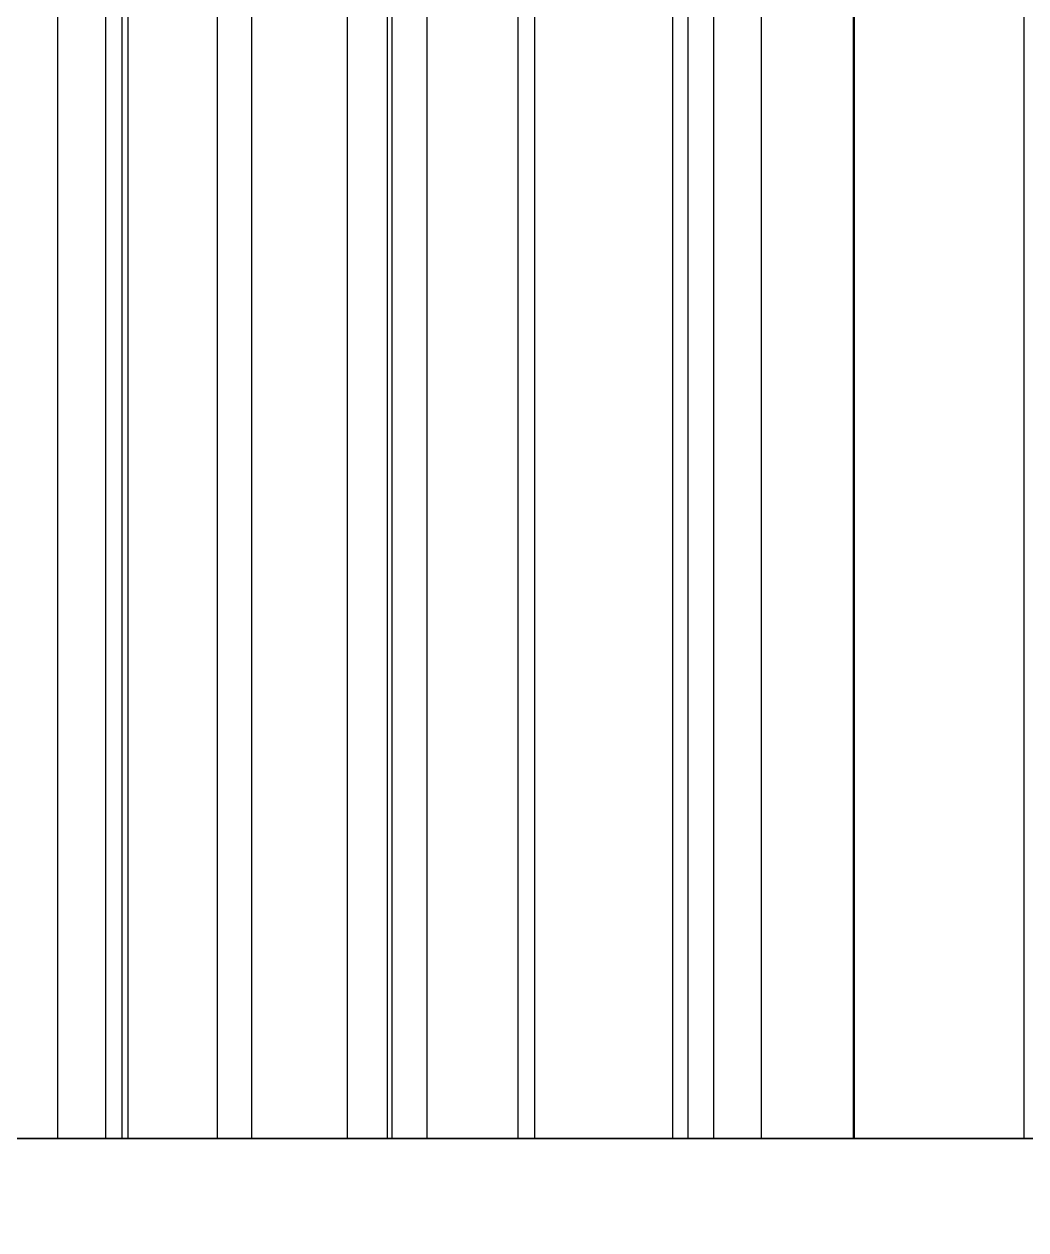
# Model space of a CAD drawing. Extents: x -60 to 60, y -153 to -30.
# Drawn here: x -55.225 to -53.357, y -90.171 to -87.921 of the extents above; entities that cross this region are included whole.
import ezdxf

# ---------------------------------------------------------------- set-up
doc = ezdxf.new("R2010")
doc.units = 0
doc.layers.add('Cut051006', color=7, linetype='CONTINUOUS')

msp = doc.modelspace()

# ---------------------------------------------------------------- linework, layer by layer
at = {"layer": 'Cut051006'}
for p, q in [((-55.1633, -87, 71.8428), (-55.1633, -90, 71.8428)), ((-55.1633, -87, 71.8428), (-55.1633, -90, 71.8428)), ((-55.1633, -87, 42.8069), (-55.1633, -90, 42.8069)), ((-55.1633, -87, 42.8069), (-55.1633, -90, 42.8069)), ((-55.0738, -87, 71.6653), (-55.0738, -90, 71.6653)), ((-55.0738, -87, 71.6653), (-55.0738, -90, 71.6653)), ((-55.0738, -87, 42.9844), (-55.0738, -90, 42.9844)), ((-55.0738, -87, 42.9844), (-55.0738, -90, 42.9844)), ((-55.0429, -87, 70.5344), (-55.0429, -90, 70.5344)), ((-55.0429, -87, 70.5344), (-55.0429, -90, 70.5344)), ((-55.0429, -87, 44.1153), (-55.0429, -90, 44.1153)), ((-55.0429, -87, 44.1153), (-55.0429, -90, 44.1153)), ((-55.0318, -87, 72.3336), (-55.0318, -90, 72.3336)), ((-55.0318, -87, 72.3336), (-55.0318, -90, 72.3336)), ((-55.0318, -87, 42.3161), (-55.0318, -90, 42.3161)), ((-55.0318, -87, 42.3161), (-55.0318, -90, 42.3161)), ((-54.8656, -87, 72.4426), (-54.8656, -90, 72.4426)), ((-54.8656, -87, 72.4426), (-54.8656, -90, 72.4426)), ((-54.8656, -87, 42.2071), (-54.8656, -90, 42.2071)), ((-54.8656, -87, 42.2071), (-54.8656, -90, 42.2071)), ((-54.8015, -87, 71.5025), (-54.8015, -90, 71.5025)), ((-54.8015, -87, 71.5025), (-54.8015, -90, 71.5025)), ((-54.8015, -87, 43.1471), (-54.8015, -90, 43.1471)), ((-54.8015, -87, 43.1471), (-54.8015, -90, 43.1471)), ((-54.6231, -87, 73.7591), (-54.6231, -90, 73.7591)), ((-54.6231, -87, 73.7591), (-54.6231, -90, 73.7591)), ((-54.6231, -87, 40.8906), (-54.6231, -90, 40.8906)), ((-54.6231, -87, 40.8906), (-54.6231, -90, 40.8906)), ((-54.5484, -87, 72.4474), (-54.5484, -90, 72.4474)), ((-54.5484, -87, 72.4474), (-54.5484, -90, 72.4474)), ((-54.5484, -87, 42.2023), (-54.5484, -90, 42.2023)), ((-54.5484, -87, 42.2023), (-54.5484, -90, 42.2023)), ((-54.5398, -87, 73.5786), (-54.5398, -90, 73.5786)), ((-54.5398, -87, 73.5786), (-54.5398, -90, 73.5786)), ((-54.5398, -87, 41.0711), (-54.5398, -90, 41.0711)), ((-54.5398, -87, 41.0711), (-54.5398, -90, 41.0711)), ((-54.4745, -87, 74.245), (-54.4745, -90, 74.245)), ((-54.4745, -87, 74.245), (-54.4745, -90, 74.245)), ((-54.4745, -87, 40.4046), (-54.4745, -90, 40.4046)), ((-54.4745, -87, 40.4046), (-54.4745, -90, 40.4046)), ((-54.3045, -87, 74.3481), (-54.3045, -90, 74.3481)), ((-54.3045, -87, 74.3481), (-54.3045, -90, 74.3481)), ((-54.3045, -87, 40.3015), (-54.3045, -90, 40.3015)), ((-54.3045, -87, 40.3015), (-54.3045, -90, 40.3015)), ((-54.2733, -87, 73.4065), (-54.2733, -90, 73.4065)), ((-54.2733, -87, 73.4065), (-54.2733, -90, 73.4065)), ((-54.2733, -87, 41.2432), (-54.2733, -90, 41.2432)), ((-54.2733, -87, 41.2432), (-54.2733, -90, 41.2432)), ((-54.0162, -87, 75.6554), (-54.0162, -90, 75.6554)), ((-54.0162, -87, 75.6554), (-54.0162, -90, 75.6554)), ((-54.0162, -87, 38.9943), (-54.0162, -90, 38.9943)), ((-54.0162, -87, 38.9943), (-54.0162, -90, 38.9943)), ((-53.9874, -87, 74.3418), (-53.9874, -90, 74.3418)), ((-53.9874, -87, 74.3418), (-53.9874, -90, 74.3418)), ((-53.9874, -87, 40.3078), (-53.9874, -90, 40.3078)), ((-53.9874, -87, 40.3078), (-53.9874, -90, 40.3078)), ((-53.9393, -87, 75.4721), (-53.9393, -90, 75.4721)), ((-53.9393, -87, 75.4721), (-53.9393, -90, 75.4721)), ((-53.9393, -87, 39.1776), (-53.9393, -90, 39.1776)), ((-53.9393, -87, 39.1776), (-53.9393, -90, 39.1776)), ((-53.8508, -87, 76.1359), (-53.8508, -90, 76.1359)), ((-53.8508, -87, 76.1359), (-53.8508, -90, 76.1359)), ((-53.8508, -87, 38.5138), (-53.8508, -90, 38.5138)), ((-53.8508, -87, 38.5138), (-53.8508, -90, 38.5138)), ((-53.679, -87, 75.2908), (-53.679, -90, 75.2908)), ((-53.679, -87, 75.2908), (-53.679, -90, 75.2908)), ((-53.679, -87, 39.3589), (-53.679, -90, 39.3589)), ((-53.679, -87, 39.3589), (-53.679, -90, 39.3589)), ((-53.6773, -87, 76.233), (-53.6773, -90, 76.233)), ((-53.6773, -87, 76.233), (-53.6773, -90, 76.233)), ((-53.6773, -87, 38.4167), (-53.6773, -90, 38.4167)), ((-53.6773, -87, 38.4167), (-53.6773, -90, 38.4167)), ((-53.3606, -87, 76.2156), (-53.3606, -90, 76.2156)), ((-53.3606, -87, 76.2156), (-53.3606, -90, 76.2156)), ((-53.3606, -87, 38.4341), (-53.3606, -90, 38.4341)), ((-53.3606, -87, 38.4341), (-53.3606, -90, 38.4341))]:
    msp.add_line(p, q, dxfattribs=at)
for centre in [(0, -90), (0, -90), (0, -93), (0, -93)]:
    msp.add_circle(centre, 60, dxfattribs=at)
for points, degree, knots in [([(-55.2629, -90, 69.5814), (-55.1976, -90, 69.5306), (-55.1334, -90, 69.4558), (-55.0926, -90, 69.3582), (-55.0514, -90, 69.2614), (-55.037, -90, 69.142), (-55.0617, -90, 69.0286), (-55.0853, -90, 68.9149), (-55.147, -90, 68.8116), (-55.224, -90, 68.74), (-55.3009, -90, 68.6674), (-55.39, -90, 68.6252), (-55.4704, -90, 68.6054)], 3, [0, 0, 0, 0, 0.558599, 0.558599, 0.558599, 1.1172, 1.1172, 1.1172, 1.6758, 1.6758, 1.6758, 2.2344, 2.2344, 2.2344, 2.2344]), ([(-55.4704, -90, 46.0443), (-55.39, -90, 46.0244), (-55.3009, -90, 45.9823), (-55.224, -90, 45.9097), (-55.147, -90, 45.8381), (-55.0853, -90, 45.7347), (-55.0617, -90, 45.6211), (-55.037, -90, 45.5077), (-55.0514, -90, 45.3882), (-55.0926, -90, 45.2915), (-55.1334, -90, 45.1939), (-55.1976, -90, 45.1191), (-55.2629, -90, 45.0683)], 3, [0, 0, 0, 0, 0.558599, 0.558599, 0.558599, 1.1172, 1.1172, 1.1172, 1.6758, 1.6758, 1.6758, 2.2344, 2.2344, 2.2344, 2.2344]), ([(-55.2629, -90, 69.5814), (-55.1976, -90, 69.5306), (-55.1334, -90, 69.4558), (-55.0926, -90, 69.3582), (-55.0514, -90, 69.2614), (-55.037, -90, 69.142), (-55.0617, -90, 69.0286), (-55.0853, -90, 68.9149), (-55.147, -90, 68.8116), (-55.224, -90, 68.74), (-55.3009, -90, 68.6674), (-55.39, -90, 68.6252), (-55.4704, -90, 68.6054)], 3, [0, 0, 0, 0, 0.558599, 0.558599, 0.558599, 1.1172, 1.1172, 1.1172, 1.6758, 1.6758, 1.6758, 2.2344, 2.2344, 2.2344, 2.2344]), ([(-55.4704, -90, 46.0443), (-55.39, -90, 46.0244), (-55.3009, -90, 45.9823), (-55.224, -90, 45.9097), (-55.147, -90, 45.8381), (-55.0853, -90, 45.7347), (-55.0617, -90, 45.6211), (-55.037, -90, 45.5077), (-55.0514, -90, 45.3882), (-55.0926, -90, 45.2915), (-55.1334, -90, 45.1939), (-55.1976, -90, 45.1191), (-55.2629, -90, 45.0683)], 3, [0, 0, 0, 0, 0.558599, 0.558599, 0.558599, 1.1172, 1.1172, 1.1172, 1.6758, 1.6758, 1.6758, 2.2344, 2.2344, 2.2344, 2.2344]), ([(-55.1633, -90, 71.8428), (-55.1774, -90, 71.7915), (-55.1522, -90, 71.7371), (-55.1234, -90, 71.6844), (-55.0738, -90, 71.6653)], 2, [0, 0, 0, 0.724386, 0.724386, 1.44877, 1.44877, 1.44877]), ([(-55.0738, -90, 42.9844), (-55.1234, -90, 42.9652), (-55.1522, -90, 42.9126), (-55.1774, -90, 42.8582), (-55.1633, -90, 42.8069)], 2, [0, 0, 0, 0.724386, 0.724386, 1.44877, 1.44877, 1.44877]), ([(-55.1633, -90, 71.8428), (-55.1774, -90, 71.7915), (-55.1522, -90, 71.7371), (-55.1234, -90, 71.6844), (-55.0738, -90, 71.6653)], 2, [0, 0, 0, 0.724386, 0.724386, 1.44877, 1.44877, 1.44877]), ([(-55.0738, -90, 42.9844), (-55.1234, -90, 42.9652), (-55.1522, -90, 42.9126), (-55.1774, -90, 42.8582), (-55.1633, -90, 42.8069)], 2, [0, 0, 0, 0.724386, 0.724386, 1.44877, 1.44877, 1.44877]), ([(-54.8015, -90, 71.5025), (-54.738, -90, 71.4495), (-54.6764, -90, 71.3726), (-54.639, -90, 71.2736), (-54.6013, -90, 71.1754), (-54.5911, -90, 71.0555), (-54.6197, -90, 70.9431), (-54.6472, -90, 70.8303), (-54.7125, -90, 70.7292), (-54.7919, -90, 70.6603), (-54.8714, -90, 70.5905), (-54.9619, -90, 70.5514), (-55.0429, -90, 70.5344)], 3, [0, 0, 0, 0, 0.558599, 0.558599, 0.558599, 1.1172, 1.1172, 1.1172, 1.6758, 1.6758, 1.6758, 2.2344, 2.2344, 2.2344, 2.2344]), ([(-55.0429, -90, 44.1153), (-54.9619, -90, 44.0982), (-54.8714, -90, 44.0592), (-54.7919, -90, 43.9894), (-54.7125, -90, 43.9205), (-54.6472, -90, 43.8194), (-54.6197, -90, 43.7066), (-54.5911, -90, 43.5942), (-54.6013, -90, 43.4742), (-54.639, -90, 43.3761), (-54.6764, -90, 43.2771), (-54.738, -90, 43.2002), (-54.8015, -90, 43.1471)], 3, [0, 0, 0, 0, 0.558599, 0.558599, 0.558599, 1.1172, 1.1172, 1.1172, 1.6758, 1.6758, 1.6758, 2.2344, 2.2344, 2.2344, 2.2344]), ([(-54.8015, -90, 71.5025), (-54.738, -90, 71.4495), (-54.6764, -90, 71.3726), (-54.639, -90, 71.2736), (-54.6013, -90, 71.1754), (-54.5911, -90, 71.0555), (-54.6197, -90, 70.9431), (-54.6472, -90, 70.8303), (-54.7125, -90, 70.7292), (-54.7919, -90, 70.6603), (-54.8714, -90, 70.5905), (-54.9619, -90, 70.5514), (-55.0429, -90, 70.5344)], 3, [0, 0, 0, 0, 0.558599, 0.558599, 0.558599, 1.1172, 1.1172, 1.1172, 1.6758, 1.6758, 1.6758, 2.2344, 2.2344, 2.2344, 2.2344]), ([(-55.0429, -90, 44.1153), (-54.9619, -90, 44.0982), (-54.8714, -90, 44.0592), (-54.7919, -90, 43.9894), (-54.7125, -90, 43.9205), (-54.6472, -90, 43.8194), (-54.6197, -90, 43.7066), (-54.5911, -90, 43.5942), (-54.6013, -90, 43.4742), (-54.639, -90, 43.3761), (-54.6764, -90, 43.2771), (-54.738, -90, 43.2002), (-54.8015, -90, 43.1471)], 3, [0, 0, 0, 0, 0.558599, 0.558599, 0.558599, 1.1172, 1.1172, 1.1172, 1.6758, 1.6758, 1.6758, 2.2344, 2.2344, 2.2344, 2.2344]), ([(-54.8656, -90, 72.4426), (-54.9181, -90, 72.4508), (-54.9693, -90, 72.4196), (-55.0184, -90, 72.385), (-55.0318, -90, 72.3336)], 2, [0, 0, 0, 0.724386, 0.724386, 1.44877, 1.44877, 1.44877]), ([(-55.0318, -90, 42.3161), (-55.0184, -90, 42.2646), (-54.9693, -90, 42.2301), (-54.9181, -90, 42.1989), (-54.8656, -90, 42.2071)], 2, [0, 0, 0, 0.724386, 0.724386, 1.44877, 1.44877, 1.44877]), ([(-54.8656, -90, 72.4426), (-54.9181, -90, 72.4508), (-54.9693, -90, 72.4196), (-55.0184, -90, 72.385), (-55.0318, -90, 72.3336)], 2, [0, 0, 0, 0.724386, 0.724386, 1.44877, 1.44877, 1.44877]), ([(-55.0318, -90, 42.3161), (-55.0184, -90, 42.2646), (-54.9693, -90, 42.2301), (-54.9181, -90, 42.1989), (-54.8656, -90, 42.2071)], 2, [0, 0, 0, 0.724386, 0.724386, 1.44877, 1.44877, 1.44877]), ([(-54.6231, -90, 73.7591), (-54.6389, -90, 73.7084), (-54.6156, -90, 73.6531), (-54.5887, -90, 73.5995), (-54.5398, -90, 73.5786)], 2, [0, 0, 0, 0.724386, 0.724386, 1.44877, 1.44877, 1.44877]), ([(-54.5398, -90, 41.0711), (-54.5887, -90, 41.0502), (-54.6156, -90, 40.9966), (-54.6389, -90, 40.9413), (-54.6231, -90, 40.8906)], 2, [0, 0, 0, 0.724386, 0.724386, 1.44877, 1.44877, 1.44877]), ([(-54.6231, -90, 73.7591), (-54.6389, -90, 73.7084), (-54.6156, -90, 73.6531), (-54.5887, -90, 73.5995), (-54.5398, -90, 73.5786)], 2, [0, 0, 0, 0.724386, 0.724386, 1.44877, 1.44877, 1.44877]), ([(-54.5398, -90, 41.0711), (-54.5887, -90, 41.0502), (-54.6156, -90, 40.9966), (-54.6389, -90, 40.9413), (-54.6231, -90, 40.8906)], 2, [0, 0, 0, 0.724386, 0.724386, 1.44877, 1.44877, 1.44877]), ([(-54.2733, -90, 73.4065), (-54.2117, -90, 73.3512), (-54.1528, -90, 73.2722), (-54.119, -90, 73.172), (-54.0846, -90, 73.0726), (-54.0786, -90, 72.9524), (-54.1111, -90, 72.841), (-54.1426, -90, 72.7293), (-54.2114, -90, 72.6305), (-54.2932, -90, 72.5644), (-54.375, -90, 72.4974), (-54.4668, -90, 72.4615), (-54.5484, -90, 72.4474)], 3, [0, 0, 0, 0, 0.558599, 0.558599, 0.558599, 1.1172, 1.1172, 1.1172, 1.6758, 1.6758, 1.6758, 2.2344, 2.2344, 2.2344, 2.2344]), ([(-54.5484, -90, 42.2023), (-54.4668, -90, 42.1882), (-54.375, -90, 42.1523), (-54.2932, -90, 42.0853), (-54.2114, -90, 42.0192), (-54.1426, -90, 41.9204), (-54.1111, -90, 41.8087), (-54.0786, -90, 41.6973), (-54.0846, -90, 41.5771), (-54.119, -90, 41.4777), (-54.1528, -90, 41.3775), (-54.2117, -90, 41.2985), (-54.2733, -90, 41.2432)], 3, [0, 0, 0, 0, 0.558599, 0.558599, 0.558599, 1.1172, 1.1172, 1.1172, 1.6758, 1.6758, 1.6758, 2.2344, 2.2344, 2.2344, 2.2344]), ([(-54.2733, -90, 73.4065), (-54.2117, -90, 73.3512), (-54.1528, -90, 73.2722), (-54.119, -90, 73.172), (-54.0846, -90, 73.0726), (-54.0786, -90, 72.9524), (-54.1111, -90, 72.841), (-54.1426, -90, 72.7293), (-54.2114, -90, 72.6305), (-54.2932, -90, 72.5644), (-54.375, -90, 72.4974), (-54.4668, -90, 72.4615), (-54.5484, -90, 72.4474)], 3, [0, 0, 0, 0, 0.558599, 0.558599, 0.558599, 1.1172, 1.1172, 1.1172, 1.6758, 1.6758, 1.6758, 2.2344, 2.2344, 2.2344, 2.2344]), ([(-54.5484, -90, 42.2023), (-54.4668, -90, 42.1882), (-54.375, -90, 42.1523), (-54.2932, -90, 42.0853), (-54.2114, -90, 42.0192), (-54.1426, -90, 41.9204), (-54.1111, -90, 41.8087), (-54.0786, -90, 41.6973), (-54.0846, -90, 41.5771), (-54.119, -90, 41.4777), (-54.1528, -90, 41.3775), (-54.2117, -90, 41.2985), (-54.2733, -90, 41.2432)], 3, [0, 0, 0, 0, 0.558599, 0.558599, 0.558599, 1.1172, 1.1172, 1.1172, 1.6758, 1.6758, 1.6758, 2.2344, 2.2344, 2.2344, 2.2344]), ([(-54.3045, -90, 74.3481), (-54.3567, -90, 74.3582), (-54.409, -90, 74.3288), (-54.4593, -90, 74.296), (-54.4745, -90, 74.245)], 2, [0, 0, 0, 0.724386, 0.724386, 1.44877, 1.44877, 1.44877]), ([(-54.4745, -90, 40.4046), (-54.4593, -90, 40.3537), (-54.409, -90, 40.3209), (-54.3567, -90, 40.2915), (-54.3045, -90, 40.3015)], 2, [0, 0, 0, 0.724386, 0.724386, 1.44877, 1.44877, 1.44877]), ([(-54.3045, -90, 74.3481), (-54.3567, -90, 74.3582), (-54.409, -90, 74.3288), (-54.4593, -90, 74.296), (-54.4745, -90, 74.245)], 2, [0, 0, 0, 0.724386, 0.724386, 1.44877, 1.44877, 1.44877]), ([(-54.4745, -90, 40.4046), (-54.4593, -90, 40.3537), (-54.409, -90, 40.3209), (-54.3567, -90, 40.2915), (-54.3045, -90, 40.3015)], 2, [0, 0, 0, 0.724386, 0.724386, 1.44877, 1.44877, 1.44877]), ([(-54.0162, -90, 75.6554), (-54.0339, -90, 75.6053), (-54.0125, -90, 75.5492), (-53.9875, -90, 75.4947), (-53.9393, -90, 75.4721)], 2, [0, 0, 0, 0.724386, 0.724386, 1.44877, 1.44877, 1.44877]), ([(-53.9393, -90, 39.1776), (-53.9875, -90, 39.155), (-54.0125, -90, 39.1005), (-54.0339, -90, 39.0444), (-54.0162, -90, 38.9943)], 2, [0, 0, 0, 0.724386, 0.724386, 1.44877, 1.44877, 1.44877]), ([(-54.0162, -90, 75.6554), (-54.0339, -90, 75.6053), (-54.0125, -90, 75.5492), (-53.9875, -90, 75.4947), (-53.9393, -90, 75.4721)], 2, [0, 0, 0, 0.724386, 0.724386, 1.44877, 1.44877, 1.44877]), ([(-53.9393, -90, 39.1776), (-53.9875, -90, 39.155), (-54.0125, -90, 39.1005), (-54.0339, -90, 39.0444), (-54.0162, -90, 38.9943)], 2, [0, 0, 0, 0.724386, 0.724386, 1.44877, 1.44877, 1.44877]), ([(-53.679, -90, 75.2908), (-53.6194, -90, 75.2334), (-53.5633, -90, 75.1524), (-53.5329, -90, 75.051), (-53.5021, -90, 74.9505), (-53.5003, -90, 74.8301), (-53.5367, -90, 74.72), (-53.572, -90, 74.6094), (-53.6442, -90, 74.5131), (-53.7282, -90, 74.4499), (-53.8124, -90, 74.3858), (-53.9054, -90, 74.3532), (-53.9874, -90, 74.3418)], 3, [0, 0, 0, 0, 0.558599, 0.558599, 0.558599, 1.1172, 1.1172, 1.1172, 1.6758, 1.6758, 1.6758, 2.2344, 2.2344, 2.2344, 2.2344]), ([(-53.9874, -90, 40.3078), (-53.9054, -90, 40.2965), (-53.8124, -90, 40.2639), (-53.7282, -90, 40.1998), (-53.6442, -90, 40.1366), (-53.572, -90, 40.0403), (-53.5367, -90, 39.9297), (-53.5003, -90, 39.8195), (-53.5021, -90, 39.6992), (-53.5329, -90, 39.5987), (-53.5633, -90, 39.4973), (-53.6194, -90, 39.4163), (-53.679, -90, 39.3589)], 3, [0, 0, 0, 0, 0.558599, 0.558599, 0.558599, 1.1172, 1.1172, 1.1172, 1.6758, 1.6758, 1.6758, 2.2344, 2.2344, 2.2344, 2.2344]), ([(-53.679, -90, 75.2908), (-53.6194, -90, 75.2334), (-53.5633, -90, 75.1524), (-53.5329, -90, 75.051), (-53.5021, -90, 74.9505), (-53.5003, -90, 74.8301), (-53.5367, -90, 74.72), (-53.572, -90, 74.6094), (-53.6442, -90, 74.5131), (-53.7282, -90, 74.4499), (-53.8124, -90, 74.3858), (-53.9054, -90, 74.3532), (-53.9874, -90, 74.3418)], 3, [0, 0, 0, 0, 0.558599, 0.558599, 0.558599, 1.1172, 1.1172, 1.1172, 1.6758, 1.6758, 1.6758, 2.2344, 2.2344, 2.2344, 2.2344]), ([(-53.9874, -90, 40.3078), (-53.9054, -90, 40.2965), (-53.8124, -90, 40.2639), (-53.7282, -90, 40.1998), (-53.6442, -90, 40.1366), (-53.572, -90, 40.0403), (-53.5367, -90, 39.9297), (-53.5003, -90, 39.8195), (-53.5021, -90, 39.6992), (-53.5329, -90, 39.5987), (-53.5633, -90, 39.4973), (-53.6194, -90, 39.4163), (-53.679, -90, 39.3589)], 3, [0, 0, 0, 0, 0.558599, 0.558599, 0.558599, 1.1172, 1.1172, 1.1172, 1.6758, 1.6758, 1.6758, 2.2344, 2.2344, 2.2344, 2.2344]), ([(-53.6773, -90, 76.233), (-53.7292, -90, 76.2448), (-53.7825, -90, 76.2173), (-53.8338, -90, 76.1862), (-53.8508, -90, 76.1359)], 2, [0, 0, 0, 0.724386, 0.724386, 1.44877, 1.44877, 1.44877]), ([(-53.8508, -90, 38.5138), (-53.8338, -90, 38.4634), (-53.7825, -90, 38.4324), (-53.7292, -90, 38.4049), (-53.6773, -90, 38.4167)], 2, [0, 0, 0, 0.724386, 0.724386, 1.44877, 1.44877, 1.44877]), ([(-53.6773, -90, 76.233), (-53.7292, -90, 76.2448), (-53.7825, -90, 76.2173), (-53.8338, -90, 76.1862), (-53.8508, -90, 76.1359)], 2, [0, 0, 0, 0.724386, 0.724386, 1.44877, 1.44877, 1.44877]), ([(-53.8508, -90, 38.5138), (-53.8338, -90, 38.4634), (-53.7825, -90, 38.4324), (-53.7292, -90, 38.4049), (-53.6773, -90, 38.4167)], 2, [0, 0, 0, 0.724386, 0.724386, 1.44877, 1.44877, 1.44877]), ([(-53.0193, -90, 77.1532), (-52.9617, -90, 77.0938), (-52.9085, -90, 77.0108), (-52.8817, -90, 76.9085), (-52.8544, -90, 76.8069), (-52.8568, -90, 76.6866), (-52.897, -90, 76.5778), (-52.9361, -90, 76.4685), (-53.0116, -90, 76.3748), (-53.0979, -90, 76.3146), (-53.1842, -90, 76.2534), (-53.2783, -90, 76.2241), (-53.3606, -90, 76.2156)], 3, [0, 0, 0, 0, 0.558599, 0.558599, 0.558599, 1.1172, 1.1172, 1.1172, 1.6758, 1.6758, 1.6758, 2.2344, 2.2344, 2.2344, 2.2344]), ([(-53.3606, -90, 38.4341), (-53.2783, -90, 38.4256), (-53.1842, -90, 38.3963), (-53.0979, -90, 38.3351), (-53.0116, -90, 38.2749), (-52.9361, -90, 38.1812), (-52.897, -90, 38.0719), (-52.8568, -90, 37.9631), (-52.8544, -90, 37.8427), (-52.8817, -90, 37.7412), (-52.9085, -90, 37.6388), (-52.9617, -90, 37.5559), (-53.0193, -90, 37.4965)], 3, [0, 0, 0, 0, 0.558599, 0.558599, 0.558599, 1.1172, 1.1172, 1.1172, 1.6758, 1.6758, 1.6758, 2.2344, 2.2344, 2.2344, 2.2344]), ([(-53.0193, -90, 77.1532), (-52.9617, -90, 77.0938), (-52.9085, -90, 77.0108), (-52.8817, -90, 76.9085), (-52.8544, -90, 76.8069), (-52.8568, -90, 76.6866), (-52.897, -90, 76.5778), (-52.9361, -90, 76.4685), (-53.0116, -90, 76.3748), (-53.0979, -90, 76.3146), (-53.1842, -90, 76.2534), (-53.2783, -90, 76.2241), (-53.3606, -90, 76.2156)], 3, [0, 0, 0, 0, 0.558599, 0.558599, 0.558599, 1.1172, 1.1172, 1.1172, 1.6758, 1.6758, 1.6758, 2.2344, 2.2344, 2.2344, 2.2344]), ([(-53.3606, -90, 38.4341), (-53.2783, -90, 38.4256), (-53.1842, -90, 38.3963), (-53.0979, -90, 38.3351), (-53.0116, -90, 38.2749), (-52.9361, -90, 38.1812), (-52.897, -90, 38.0719), (-52.8568, -90, 37.9631), (-52.8544, -90, 37.8427), (-52.8817, -90, 37.7412), (-52.9085, -90, 37.6388), (-52.9617, -90, 37.5559), (-53.0193, -90, 37.4965)], 3, [0, 0, 0, 0, 0.558599, 0.558599, 0.558599, 1.1172, 1.1172, 1.1172, 1.6758, 1.6758, 1.6758, 2.2344, 2.2344, 2.2344, 2.2344])]:
    msp.add_open_spline(points, degree=degree, knots=knots, dxfattribs=at)
for points, degree in [([(-55.0429, -90, 70.5344), (-55.2001, -90, 70.5012), (-55.3597, -90, 70.5186)], 2), ([(-55.3597, -90, 44.1311), (-55.2001, -90, 44.1484), (-55.0429, -90, 44.1153)], 2), ([(-55.0429, -90, 70.5344), (-55.2001, -90, 70.5012), (-55.3597, -90, 70.5186)], 2), ([(-55.3597, -90, 44.1311), (-55.2001, -90, 44.1484), (-55.0429, -90, 44.1153)], 2), ([(-55.0318, -90, 72.3336), (-55.1633, -90, 71.8428)], 1), ([(-55.1633, -90, 42.8069), (-55.0318, -90, 42.3161)], 1), ([(-55.0318, -90, 72.3336), (-55.1633, -90, 71.8428)], 1), ([(-55.1633, -90, 42.8069), (-55.0318, -90, 42.3161)], 1), ([(-55.0738, -90, 71.6653), (-54.9247, -90, 71.6056), (-54.8015, -90, 71.5025)], 2), ([(-54.8015, -90, 43.1471), (-54.9247, -90, 43.0441), (-55.0738, -90, 42.9844)], 2), ([(-55.0738, -90, 71.6653), (-54.9247, -90, 71.6056), (-54.8015, -90, 71.5025)], 2), ([(-54.8015, -90, 43.1471), (-54.9247, -90, 43.0441), (-55.0738, -90, 42.9844)], 2), ([(-54.5484, -90, 72.4474), (-54.7066, -90, 72.4197), (-54.8656, -90, 72.4426)], 2), ([(-54.8656, -90, 42.2071), (-54.7066, -90, 42.23), (-54.5484, -90, 42.2023)], 2), ([(-54.5484, -90, 72.4474), (-54.7066, -90, 72.4197), (-54.8656, -90, 72.4426)], 2), ([(-54.8656, -90, 42.2071), (-54.7066, -90, 42.23), (-54.5484, -90, 42.2023)], 2), ([(-54.4745, -90, 74.245), (-54.6231, -90, 73.7591)], 1), ([(-54.6231, -90, 40.8906), (-54.4745, -90, 40.4046)], 1), ([(-54.4745, -90, 74.245), (-54.6231, -90, 73.7591)], 1), ([(-54.6231, -90, 40.8906), (-54.4745, -90, 40.4046)], 1), ([(-54.5398, -90, 73.5786), (-54.3928, -90, 73.5138), (-54.2733, -90, 73.4065)], 2), ([(-54.2733, -90, 41.2432), (-54.3928, -90, 41.1359), (-54.5398, -90, 41.0711)], 2), ([(-54.5398, -90, 73.5786), (-54.3928, -90, 73.5138), (-54.2733, -90, 73.4065)], 2), ([(-54.2733, -90, 41.2432), (-54.3928, -90, 41.1359), (-54.5398, -90, 41.0711)], 2), ([(-53.9874, -90, 74.3418), (-54.1464, -90, 74.3197), (-54.3045, -90, 74.3481)], 2), ([(-54.3045, -90, 40.3015), (-54.1464, -90, 40.33), (-53.9874, -90, 40.3078)], 2), ([(-53.9874, -90, 74.3418), (-54.1464, -90, 74.3197), (-54.3045, -90, 74.3481)], 2), ([(-54.3045, -90, 40.3015), (-54.1464, -90, 40.33), (-53.9874, -90, 40.3078)], 2), ([(-53.8508, -90, 76.1359), (-54.0162, -90, 75.6554)], 1), ([(-54.0162, -90, 38.9943), (-53.8508, -90, 38.5138)], 1), ([(-53.8508, -90, 76.1359), (-54.0162, -90, 75.6554)], 1), ([(-54.0162, -90, 38.9943), (-53.8508, -90, 38.5138)], 1), ([(-53.9393, -90, 75.4721), (-53.7947, -90, 75.4022), (-53.679, -90, 75.2908)], 2), ([(-53.679, -90, 39.3589), (-53.7947, -90, 39.2475), (-53.9393, -90, 39.1776)], 2), ([(-53.9393, -90, 75.4721), (-53.7947, -90, 75.4022), (-53.679, -90, 75.2908)], 2), ([(-53.679, -90, 39.3589), (-53.7947, -90, 39.2475), (-53.9393, -90, 39.1776)], 2), ([(-53.3606, -90, 76.2156), (-53.5204, -90, 76.199), (-53.6773, -90, 76.233)], 2), ([(-53.6773, -90, 38.4167), (-53.5204, -90, 38.4506), (-53.3606, -90, 38.4341)], 2), ([(-53.3606, -90, 76.2156), (-53.5204, -90, 76.199), (-53.6773, -90, 76.233)], 2), ([(-53.6773, -90, 38.4167), (-53.5204, -90, 38.4506), (-53.3606, -90, 38.4341)], 2)]:
    msp.add_open_spline(points, degree=degree, dxfattribs=at)

doc.saveas('drawing.dxf')
